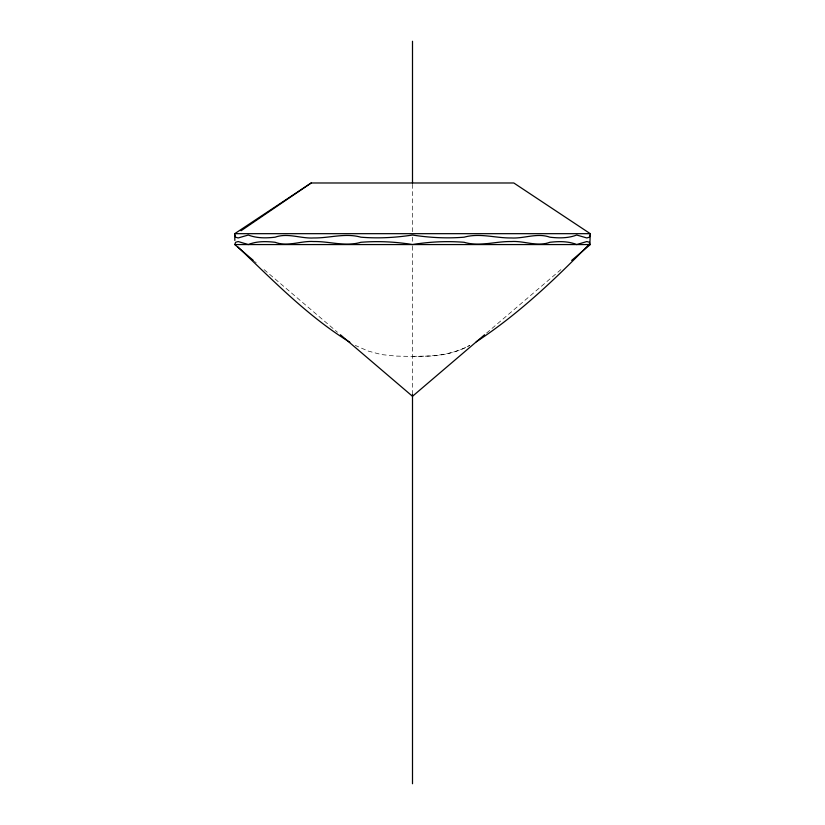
<?xml version="1.0" encoding="UTF-8"?>
<svg xmlns="http://www.w3.org/2000/svg" width="825" height="825" viewBox="0 0 825 825"><rect width="100%" height="100%" fill="white"/><g stroke="black" fill="none" stroke-linecap="round" stroke-linejoin="round"><path stroke-width="0.62" stroke-dasharray="4.12 3.09" d="M486.554 333.073L560.897 269.61M412.5 356.328L429.186 356.08C443.283 355.637 457.225 352.038 469.693 345.438C447.109 357.895 420.729 356.606 395.814 356.08L381.49 354.575L368.29 351.099L355.307 345.438M254.317 261.267L256.276 262.938M264.103 269.61L337.466 332.238M412.5 184.336L412.5 232.031M412.5 237.188L412.5 244.922M412.5 246.211L412.5 394.453"/><path stroke-width="1.24" d="M234.836 240.436L234.754 233.671L311.19 182.985L513.81 182.985L590.246 233.671L589.937 242.292A6.683 6.683 0 0 1 589.132 244.417C554.452 279.881 517.873 314.573 476.242 341.818M253.337 260.432L234.754 244.561L235.61 242.282L238.167 241.539L248.294 244.561C256.802 241.075 266.124 241.282 275.096 242.282C287.884 247.129 300.651 240.642 313.748 241.539C329.629 241.24 345.201 246.953 360.917 242.282C378.139 240.931 395.453 241.756 412.5 244.561C429.547 241.756 446.861 240.931 464.083 242.282C479.799 246.953 495.371 241.24 511.252 241.539C524.349 240.642 537.116 247.129 549.893 242.282C558.876 241.282 568.198 241.075 576.706 244.561L586.833 241.539L589.39 242.282L590.246 244.561L571.663 260.432M590.246 235.032L589.39 237.198L586.833 237.951L576.706 235.032C568.157 238.343 558.865 238.219 549.893 237.198C537.106 232.588 524.329 238.755 511.252 237.951C495.382 238.188 479.799 232.763 464.083 237.198C446.861 238.569 429.557 237.682 412.5 235.032C395.443 237.682 378.139 238.569 360.917 237.198C345.201 232.763 329.618 238.188 313.748 237.951C300.671 238.755 287.884 232.588 275.096 237.198C266.124 238.219 256.843 238.343 248.294 235.032L238.167 237.951L235.61 237.198L234.754 235.032M484.605 334.744L412.5 396.289L340.395 334.744M311.18 182.985L241.034 230.763M234.754 233.671L590.246 233.671M234.754 244.561L590.246 244.561M349.831 342.231C307.849 316.377 273.127 280.479 237.59 246.696M412.5 41.25L412.5 183.047M412.5 394.453L412.5 783.75"/></g></svg>
